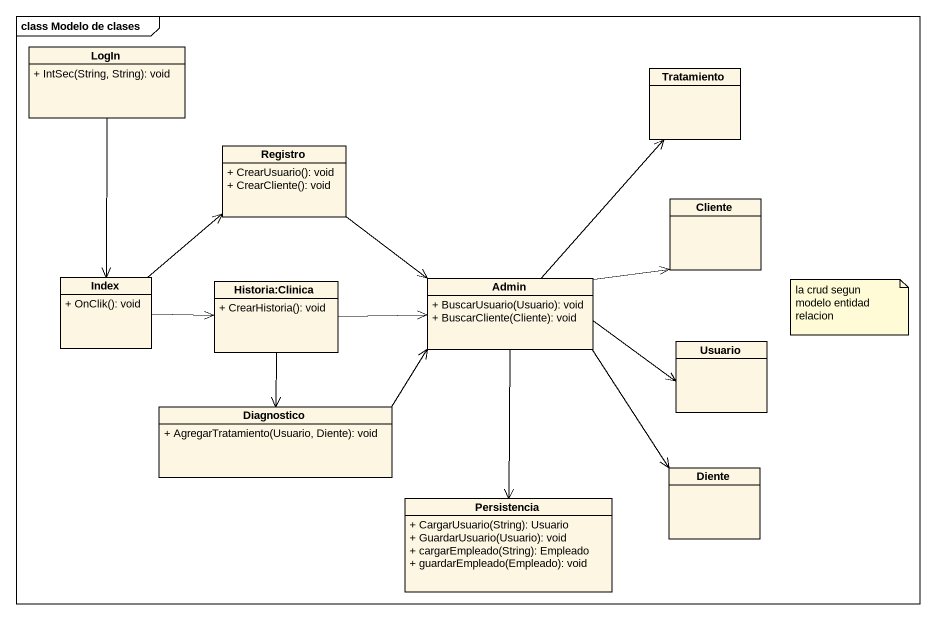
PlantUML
@startuml
mainframe class Modelo de clases
hide circle
hide empty members
skinparam classAttributeIconSize 0
class LogIn {
  + IntSec(String, String): void
}
class Tratamiento
class Registro {
  + CrearUsuario(): void
  + CrearCliente(): void
}
class Cliente
class Index {
  + OnClik(): void
}
class "Historia:Clinica" as Historia_Clinica {
  + CrearHistoria(): void
}
class Admin {
  + BuscarUsuario(Usuario): void
  + BuscarCliente(Cliente): void
}
class Usuario
class Diagnostico {
  + AgregarTratamiento(Usuario, Diente): void
}
class Diente
class Persistencia {
  + CargarUsuario(String): Usuario
  + GuardarUsuario(Usuario): void
  + cargarEmpleado(String): Empleado
  + guardarEmpleado(Empleado): void
}
LogIn --> Index
Registro -right-> Admin
Index -up-> Registro
Index -right-> Historia_Clinica
Historia_Clinica -right-> Admin
Historia_Clinica --> Diagnostico
Admin -up-> Tratamiento
Admin -right-> Cliente
Admin -right-> Usuario
Admin --> Diente
Admin --> Persistencia
Diagnostico -right-> Admin
note as N1
  la crud segun modelo entidad relacion
end note
@enduml
